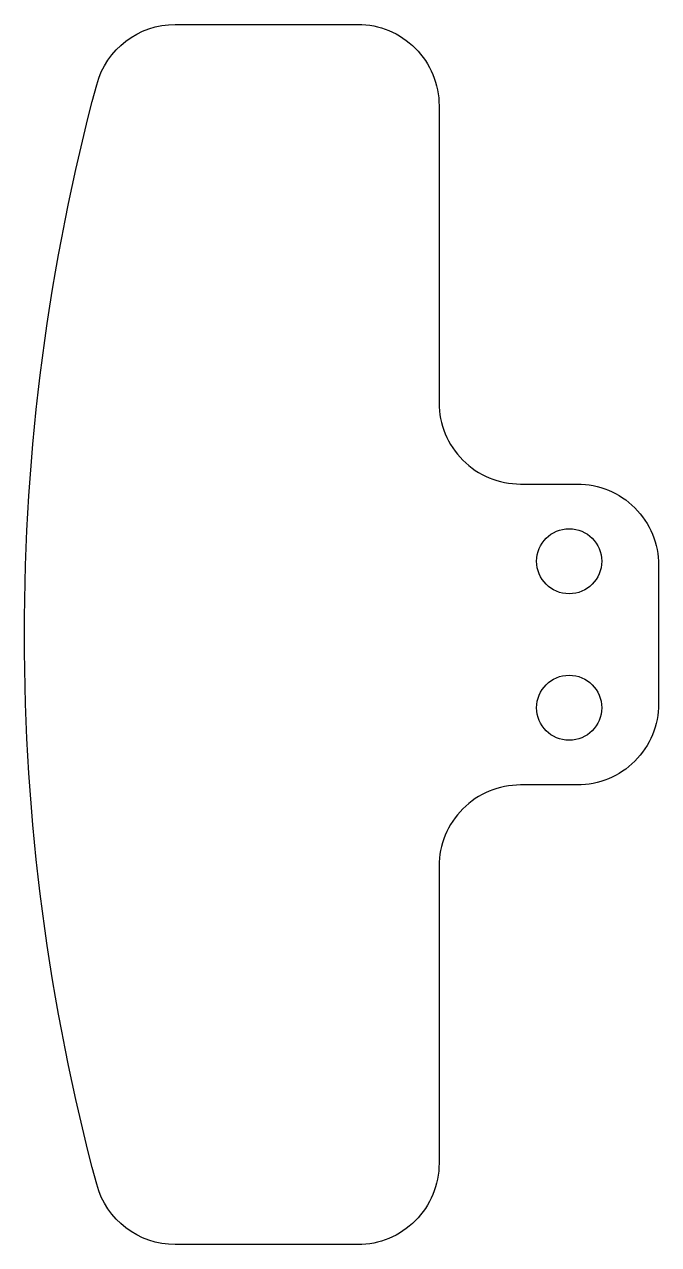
# Model space of a CAD drawing. Header units: millimetres. Extents: x -78 to -39, y -37.5 to 37.5.
import ezdxf

# ---------------------------------------------------------------- set-up
doc = ezdxf.new("R2010")
doc.units = ezdxf.units.MM
doc.layers.get('0').update_dxf_attribs({"linetype": 'CONTINUOUS'})

msp = doc.modelspace()

# ---------------------------------------------------------------- linework, layer by layer
msp.add_lwpolyline([(-68.722, -37.5, -0.339466), (-73.552, -33.794, -0.13163), (-73.552, 33.794, -0.339466), (-68.722, 37.5), (-57.5, 37.5, -0.414214), (-52.5, 32.5), (-52.5, 14.25, 0.414214), (-47.5, 9.25), (-44, 9.25, -0.414214), (-39, 4.25), (-39, -4.25, -0.414214), (-44, -9.25), (-47.5, -9.25, 0.414214), (-52.5, -14.25), (-52.5, -32.5, -0.414214), (-57.5, -37.5)], format="xyb", close=True)
for centre in [(-44.5, 4.5), (-44.5, -4.5)]:
    msp.add_circle(centre, 2)

doc.saveas('drawing.dxf')
